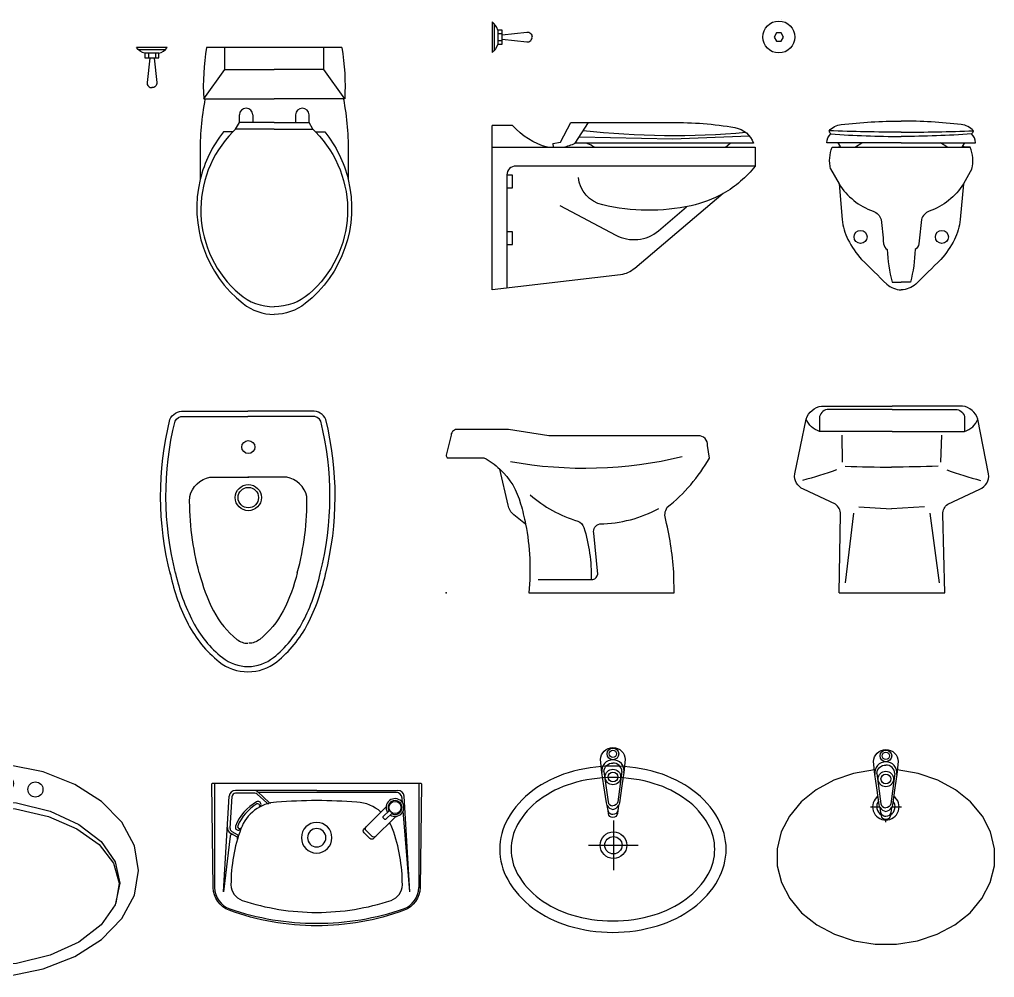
# Model space of a CAD drawing. Header units: metres. Extents: x 30 to 38.4, y 11.3 to 22.1.
# Drawn here: x 35.779 to 38.169, y 17.353 to 19.702 of the extents above; entities that cross this region are included whole.
import ezdxf
from ezdxf.enums import TextEntityAlignment as Align

# ---------------------------------------------------------------- set-up
doc = ezdxf.new("R2010")
doc.units = ezdxf.units.M
doc.header["$MEASUREMENT"] = 0
for name, color, linetype in [('ID-WC', 7, 'Continuous'), ('WC-DET', 8, 'Continuous'), ('WC-DET1', 8, 'Continuous'), ('WC-DET2', 15, 'Continuous'), ('WC-OUT', 7, 'Continuous'), ('WC-OUTL', 7, 'Continuous'), ('WC-SERIAL', 4, 'Continuous')]:
    doc.layers.add(name, color=color, linetype=linetype)
doc.styles.get("Standard").update_dxf_attribs({"font": 'arial.ttf'})

# ---------------------------------------------------------------- blocks, each defined once
blk = doc.blocks.new('C450S')
at = {"layer": 'WC-DET1'}
for p, q in [((0.204, 0.3799), (0.2367, 0.4305)), ((0.5832, 0.3799), (0.2325, 0.3799))]:
    blk.add_line(p, q, dxfattribs=at)
at = {"layer": 'WC-DET1', "color": 7}
for points in [[(0.0139, 0.6575), (0.0139, 0.6229)], [(0.0249, 0.635), (0.0249, 0.646)], [(0.2516, 0.37), (0.5721, 0.37)]]:
    blk.add_lwpolyline(points, dxfattribs=at)
at = {"layer": 'WC-DET1'}
for points in [[(0.6221, 0.4062, -0.050023), (0.2237, 0.4104, 1.562233)], [(0.645, 0.3242), (0.0585, 0.3242, 0.414214), (0.0366, 0.3023), (0.0366, 0.0249)], [(0.1665, 0.2273), (0.3033, 0.1549, 0.300834), (0.4083, 0.1651), (0.4765, 0.2245)]]:
    blk.add_lwpolyline(points, format="xyb", dxfattribs=at)
for points in [[(0.2141, 0.3955), (0.4419, 0.3906), (0.6307, 0.3978)], [(0, 0.37), (0.136, 0.37)]]:
    blk.add_lwpolyline(points, dxfattribs=at)
at = {"layer": 'WC-DET1', "color": 7}
blk.add_lwpolyline([(0.5667, 0.2565, -0.072907), (0.4878, 0.2268, -0.112168), (0.2712, 0.2287, -0.318088), (0.2115, 0.2964, -1.332947)], format="xyb", dxfattribs=at)
at = {"layer": 'WC-DET2'}
for points in [[(0.0051, 0.6731), (0.0051, 0.6073)], [(0.0139, 0.6493), (0.0249, 0.6493)], [(0.0139, 0.6317), (0.0249, 0.6317)], [(0.0372, 0.2709), (0.0505, 0.2709), (0.0505, 0.3018), (0.0366, 0.3018)], [(0.0372, 0.1322), (0.0505, 0.1322), (0.0505, 0.1631), (0.0366, 0.1631)]]:
    blk.add_lwpolyline(points, dxfattribs=at)
at = {"layer": 'WC-OUT'}
blk.add_lwpolyline([(0.1497, 0.37), (0.1749, 0.37)], dxfattribs=at)
at = {"layer": 'WC-OUTL'}
for p, q in [((0.1491, 0.3797), (0.1497, 0.37)), ((0.2325, 0.3799), (0.204, 0.3799)), ((0.6411, 0.3799), (0.5832, 0.3799))]:
    blk.add_line(p, q, dxfattribs=at)
for points in [[(0, 0.6778), (0, 0.6026)], [(0.0249, 0.646), (0.0249, 0.657), (0.0139, 0.6575)], [(0.0139, 0.6229), (0.0249, 0.6229), (0.0249, 0.635)], [(0, 0.0206), (0, 0.4237)], [(0.136, 0.37), (0.1497, 0.37)], [(0.1749, 0.37), (0.2516, 0.37)], [(0.5721, 0.37), (0.5832, 0.3799)]]:
    blk.add_lwpolyline(points, dxfattribs=at)
for points in [[(0.0139, 0.6575, 0.158381), (0, 0.6778, -2.932383)], [(0.0249, 0.6459), (0.0853, 0.6526, -0.482607), (0.0979, 0.6399, 0.547905)], [(0.0139, 0.6229, -0.158381), (0, 0.6026, 2.932383)], [(0.0249, 0.6351), (0.0853, 0.6284, 0.482607), (0.0979, 0.6411, -0.547905)], [(0.1491, 0.3797), (0.1676, 0.3828), (0.1933, 0.4305), (0.4398, 0.4305, -0.050028), (0.5951, 0.4184, -0.265084), (0.6411, 0.3799, 6.471575)], [(0.136, 0.37, -0.147467), (0.0505, 0.4237), (0, 0.4237)], [(0.1749, 0.37, 0.023005), (0.204, 0.3799, -0.201423)], [(0.2325, 0.3799, -0.098201), (0.2516, 0.37, -0.01756)], [(0.5721, 0.37), (0.645, 0.37), (0.645, 0.3242, -0.094765), (0.5667, 0.2565, -0.112168)], [(0.5667, 0.2565), (0.3498, 0.0733, -0.152678), (0.3149, 0.0577), (0, 0.0206)]]:
    blk.add_lwpolyline(points, format="xyb", dxfattribs=at)
at = {"layer": 'WC-SERIAL', "flags": 3}
blk.add_attdef('SERIAL', text='', height=0.0329, dxfattribs=at).set_placement((0.3225, 0.019), align=Align.TOP_CENTER)
blk = doc.blocks.new('C450P')
at = {"layer": 'WC-DET1'}
for p, q in [((-0.0853, -0.1833), (-0.0853, -0.165)), ((-0.0525, -0.165), (-0.0525, -0.1833)), ((0.0525, -0.165), (0.0525, -0.1833)), ((0.0853, -0.1833), (0.0853, -0.165)), ((-0.0945, -0.2001), (-0.0853, -0.1833)), ((-0.0525, -0.1833), (-0.0853, -0.1833)), ((0, -0.1833), (-0.0525, -0.1833)), ((0, -0.1833), (0.0525, -0.1833)), ((0.0525, -0.1833), (0.0853, -0.1833)), ((0.0945, -0.2001), (0.0853, -0.1833))]:
    blk.add_line(p, q, dxfattribs=at)
for points in [[(-0.1728, -0.126), (-0.1213, -0.054), (-0.1213, 0)], [(0.1728, -0.126), (0.1213, -0.054), (0.1213, 0)], [(-0.1213, -0.054), (0, -0.054)], [(0.1213, -0.054), (0, -0.054)]]:
    blk.add_lwpolyline(points, dxfattribs=at)
at = {"layer": 'WC-DET1', "color": 7}
for points in [[(-0.2826, -0.014), (-0.3172, -0.014)], [(-0.3051, -0.025), (-0.2941, -0.025)], [(-0.1696, -0.126), (0, -0.126)], [(0.1696, -0.126), (0, -0.126)]]:
    blk.add_lwpolyline(points, dxfattribs=at)
at = {"layer": 'WC-DET1'}
for points in [[(-0.1242, -0.2069, 0.11024), (-0.1814, -0.3235, 0.16845)], [(-0.1014, -0.2069), (-0.1242, -0.2069, 0.416606)], [(0.1014, -0.2069), (0.1242, -0.2069, -0.416606)], [(0.1242, -0.2069, -0.11024), (0.1814, -0.3235, -0.16845)]]:
    blk.add_lwpolyline(points, format="xyb", dxfattribs=at)
at = {"layer": 'WC-DET1', "color": 7}
for points in [[(-0.1014, -0.2069, 0.434217), (-0.0853, -0.604, 0.182634), (0, -0.6351, 2.693815)], [(-0.0945, -0.2001, 0.008985), (-0.1014, -0.2069, 0.182634)], [(0, -0.2001), (-0.0945, -0.2001, 0.008985)], [(0, -0.2001), (0.0945, -0.2001, -0.444938)], [(0.1014, -0.2069, -0.434217), (0.0853, -0.604, -0.182634), (0, -0.6351, -2.693815)], [(0.0945, -0.2001, -0.008985), (0.1014, -0.2069, -0.182634)]]:
    blk.add_lwpolyline(points, format="xyb", dxfattribs=at)
at = {"layer": 'WC-DET1'}
for centre in [(-0.0689, -0.165), (0.0689, -0.165)]:
    blk.add_arc(centre, 0.0164, 0, 180, dxfattribs=at)
at = {"layer": 'WC-DET2'}
for points in [[(-0.267, -0.0052), (-0.3328, -0.0052)], [(-0.3084, -0.014), (-0.3084, -0.025)], [(-0.2908, -0.014), (-0.2908, -0.025)]]:
    blk.add_lwpolyline(points, dxfattribs=at)
at = {"layer": 'WC-OUTL'}
for points in [[(0.1657, 0), (-0.1657, 0)], [(-0.2623, -0.0001), (-0.3375, -0.0001)], [(-0.3172, -0.014), (-0.3172, -0.025), (-0.3051, -0.025)], [(-0.2941, -0.025), (-0.2831, -0.025), (-0.2826, -0.014)]]:
    blk.add_lwpolyline(points, dxfattribs=at)
for points in [[(0.1657, 0, -0.056711), (0.1728, -0.126), (0.1696, -0.126)], [(-0.3172, -0.014, -0.158381), (-0.3375, -0.0001, 2.932383)], [(-0.2826, -0.014, 0.158381), (-0.2623, -0.0001, -2.932383)], [(-0.1657, 0, 0.056711), (-0.1728, -0.126), (-0.1696, -0.126)], [(-0.3051, -0.0256), (-0.3117, -0.0854, 0.482607), (-0.299, -0.098, -0.547905)], [(-0.2941, -0.0256), (-0.2875, -0.0854, -0.482607), (-0.3002, -0.098, 0.547905)], [(-0.1696, -0.1262, 0.052121), (-0.1814, -0.2634), (-0.1814, -0.3235, 0.14456)], [(0.1696, -0.1262, -0.052121), (0.1814, -0.2634), (0.1814, -0.3235, -0.14456)], [(-0.1814, -0.3235, 0.292914), (-0.0762, -0.6277, 0.16845), (0, -0.6541, 2.883082)], [(0.1814, -0.3235, -0.292914), (0.0762, -0.6277, -0.16845), (0, -0.6541, -2.883082)]]:
    blk.add_lwpolyline(points, format="xyb", dxfattribs=at)
at = {"layer": 'WC-SERIAL', "flags": 3}
blk.add_attdef('SERIAL', text='', height=0.0323, dxfattribs=at).set_placement((0.039, -0.3616), align=Align.TOP_CENTER)
blk = doc.blocks.new('C450F')
at = {"layer": 'WC-DET1'}
blk.add_lwpolyline([(-0.2883, 0.64), (-0.2942, 0.6501), (-0.3059, 0.6501), (-0.3117, 0.64), (-0.3059, 0.6299), (-0.2942, 0.6299)], close=True, dxfattribs=at)
for points in [[(0, 0.4065, -0.007438), (-0.1768, 0.41, -32.627345)], [(0, 0.4065, 0.007438), (0.1768, 0.41, 32.627345)], [(-0.1723, 0.4025, 0.017833), (0, 0.3963, -0.277067)], [(0.1723, 0.4025, -0.017833), (0, 0.3963, 0.277067)], [(-0.0963, 0.3808), (-0.155, 0.3808, -0.207348)], [(0.0963, 0.3808), (0.155, 0.3808, 0.207348)]]:
    blk.add_lwpolyline(points, format="xyb", dxfattribs=at)
at = {"layer": 'WC-DET1', "color": 7}
for points in [[(-0.1574, 0.37), (-0.1493, 0.37)], [(-0.1493, 0.3714), (-0.1485, 0.37)], [(-0.1493, 0.37), (-0.1134, 0.37)], [(0.1114, 0.37), (0.1485, 0.37)], [(0.1493, 0.3714), (0.1485, 0.37)], [(0.1485, 0.37), (0.1493, 0.37)], [(0.1493, 0.37), (0.1691, 0.37)]]:
    blk.add_lwpolyline(points, dxfattribs=at)
for points in [[(-0.1523, 0.28, 0.169688), (-0.0688, 0.213, -0.243626), (-0.0495, 0.1924, -0.001459), (-0.0431, 0.1333, 0.234118), (-0.0341, 0.1191, 0.054885), (-0.0225, 0.0391), (0, 0.0391)], [(0.1523, 0.28, -0.169688), (0.0688, 0.213, 0.243626), (0.0495, 0.1924, 0.001459), (0.0431, 0.1333, -0.234118), (0.0341, 0.1191, -0.054885), (0.0225, 0.0391), (0, 0.0391)]]:
    blk.add_lwpolyline(points, format="xyb", dxfattribs=at)
at = {"layer": 'WC-DET1'}
for centre in [(-0.0997, 0.15), (0.0997, 0.15)]:
    blk.add_circle(centre, 0.016, dxfattribs=at)
at = {"layer": 'WC-OUTL'}
for points in [[(-0.2923, 0.683, 0.00023), (-0.2923, 0.6827, 0.074953)], [(-0.1768, 0.41, -0.184346), (-0.1471, 0.4255, -0.027254), (0, 0.434, -0.356748)], [(0.1768, 0.41, 0.184346), (0.1471, 0.4255, 0.027254), (0, 0.434, 0.356748)], [(-0.155, 0.3808), (-0.1821, 0.3808, -0.228526), (-0.1723, 0.4025, -1.505932)], [(0.155, 0.3808), (0.1821, 0.3808, 0.228526), (0.1723, 0.4025, 1.505932)], [(-0.1731, 0.3167, -0.157934), (-0.1691, 0.37, 0.087525)], [(-0.1574, 0.37, 0.03577), (-0.1493, 0.3714)], [(-0.1121, 0.3708), (-0.1114, 0.37, -0.045134)], [(0, 0.3808), (-0.0963, 0.3808, -0.207348)], [(0, 0.3808), (0.0963, 0.3808, 0.207348)], [(0.1121, 0.3708), (0.1114, 0.37, 0.045134)], [(0.1731, 0.3167, 0.157934), (0.1691, 0.37, -0.087525), (0.1493, 0.3714)], [(-0.1731, 0.3167), (-0.1523, 0.28), (-0.1446, 0.1925, 0.096778), (-0.1305, 0.1436, 0.062862), (-0.0971, 0.0947, -0.003944), (-0.0354, 0.034, 0.169902), (0, 0.0201, 0.425904)], [(0.1731, 0.3167), (0.1523, 0.28), (0.1446, 0.1925, -0.096778), (0.1305, 0.1436, -0.062862), (0.0971, 0.0947, 0.003944), (0.0354, 0.034, -0.169902), (0, 0.0201, -0.425904)]]:
    blk.add_lwpolyline(points, format="xyb", dxfattribs=at)
for points in [[(-0.1691, 0.37), (-0.1574, 0.37)], [(-0.155, 0.3808), (-0.1493, 0.3714)], [(-0.1134, 0.37), (-0.1121, 0.3708)], [(-0.1134, 0.37), (0.1114, 0.37)], [(-0.1121, 0.3708), (-0.0963, 0.3808)], [(0.1121, 0.3708), (0.0963, 0.3808)], [(0.1134, 0.37), (0.1121, 0.3708)], [(0.155, 0.3808), (0.1493, 0.3714)]]:
    blk.add_lwpolyline(points, dxfattribs=at)
blk.add_circle((-0.3, 0.64), 0.0391, dxfattribs=at)
for centre, start, end in [((-0.166, 0.4113), 186.6564, 234.5642), ((0.166, 0.4113), 305.4358, 353.3436)]:
    blk.add_arc(centre, 0.0108, start, end, dxfattribs=at)
at = {"layer": 'WC-SERIAL', "flags": 3}
blk.add_attdef('SERIAL', text='', height=0.0331, dxfattribs=at).set_placement((-0.0818, 0.0184), align=Align.TOP_CENTER)
blk = doc.blocks.new('B436P')
at = {"layer": 'WC-DET1'}
for points in [[(-0.1773, -0.3973, -0.122747), (-0.1787, -0.0248, -0.319529), (-0.1576, -0.013), (0, -0.013)], [(0.1773, -0.3973, 0.122747), (0.1787, -0.0248, 0.319529), (0.1576, -0.013), (0, -0.013)], [(-0.1776, -0.396, 0.000605), (-0.1772, -0.3978, 0.066696), (-0.1348, -0.5159, 0.104946), (-0.0625, -0.604, 0.170368), (0, -0.626, 0.170368)], [(0, -0.626, 0.170368), (0.0625, -0.604, 0.104946), (0.1348, -0.5159, 0.066696), (0.1772, -0.3978, 0.000605), (0.1776, -0.396, 0.052839)]]:
    blk.add_lwpolyline(points, format="xyb", dxfattribs=at)
at = {"layer": 'WC-DET1', "color": 7}
for points in [[(-0.1427, -0.2093, -0.280382), (-0.093, -0.1616), (0.002, -0.1616)], [(0.1447, -0.2093, 0.280382), (0.095, -0.1616), (0, -0.1616)], [(-0.1191, -0.396, -0.070067), (-0.1427, -0.2093)], [(0.1211, -0.396, 0.070067), (0.1447, -0.2093)], [(-0.1191, -0.396, 0.060402), (-0.0842, -0.4897, 0.104946), (-0.0269, -0.5595, 0.170368), (0, -0.569, 0.170368)], [(0.1211, -0.396, -0.060402), (0.0862, -0.4897, -0.104946), (0.0289, -0.5595, -0.170368), (0.002, -0.569, -0.170368)]]:
    blk.add_lwpolyline(points, format="xyb", dxfattribs=at)
at = {"layer": 'WC-DET1'}
blk.add_circle((0.001, -0.212), 0.025, dxfattribs=at)
at = {"layer": 'WC-DET2'}
for centre, radius in [((0.001, -0.088), 0.016), ((0.001, -0.212), 0.032)]:
    blk.add_circle(centre, radius, dxfattribs=at)
at = {"layer": 'WC-OUTL'}
for points in [[(-0.1899, -0.4005, -0.123121), (-0.191, -0.0206, -0.325043), (-0.157, 0), (0, 0)], [(0.1899, -0.4005, 0.123121), (0.191, -0.0206, 0.325043), (0.157, 0), (0, 0)], [(-0.1908, -0.396, 0.001498), (-0.1899, -0.4005, 0.066696), (-0.1464, -0.5218, 0.104946), (-0.0707, -0.6142, 0.170368), (0, -0.639, 0.170368)], [(0, -0.639, 0.170368), (0.0707, -0.6142, 0.104946), (0.1464, -0.5218, 0.066696), (0.1899, -0.4005, 0.001498), (0.1908, -0.396, 0.052839)]]:
    blk.add_lwpolyline(points, format="xyb", dxfattribs=at)
at = {"layer": 'WC-SERIAL', "flags": 3}
blk.add_attdef('SERIAL', text='', height=0.0319, dxfattribs=at).set_placement((0, -0.3406), align=Align.TOP_CENTER)
blk = doc.blocks.new('B436S')
blk.add_point((0, 0))
at = {"layer": 'WC-DET1'}
for points in [[(0.1577, 0.322, 0.104236), (0.5787, 0.334, 8.427375)], [(0.2057, 0.24, 0.102991), (0.3227, 0.176, -0.243844), (0.3377, 0.16, -0.079062), (0.3557, 0.033, -117.632843)], [(0.2257, 0.033), (0.3597, 0.033, 0.358765), (0.3717, 0.046), (0.3617, 0.1464, -0.396861), (0.3767, 0.169, 0.121248), (0.5217, 0.207, 3.935818)]]:
    blk.add_lwpolyline(points, format="xyb", dxfattribs=at)
at = {"layer": 'WC-DET1', "color": 7}
blk.add_lwpolyline([(0.1315, 0.3035, -0.141949), (0.1827, 0.218, -0.022188), (0.1947, 0.1685, -19.92418)], format="xyb", dxfattribs=at)
at = {"layer": 'WC-OUTL'}
for points in [[(0.2027, 0), (0.5587, 0), (0.5584, 0.0423, 0.045938), (0.5385, 0.178, -0.223705), (0.5417, 0.2097, 0.097866), (0.6453, 0.3303), (0.6405, 0.361, 0.459182), (0.6177, 0.385), (0.2517, 0.385), (0.1528, 0.4006), (0.0297, 0.4006, 0.446147), (0.0122, 0.3864), (0, 0.3376, 0.205637), (0.0027, 0.331), (0.0927, 0.331, -0.066647), (0.1315, 0.3035, -0.096187)], [(0.1947, 0.1685), (0.1657, 0.191, -0.154678), (0.1517, 0.215), (0.1315, 0.3035)], [(0.1947, 0.1685, -0.073841), (0.2027, 0, -19.92418)]]:
    blk.add_lwpolyline(points, format="xyb", dxfattribs=at)
at = {"layer": 'WC-SERIAL', "flags": 3}
blk.add_attdef('SERIAL', text='', height=0.0236, dxfattribs=at).set_placement((0.3226, -0.0373), align=Align.TOP_CENTER)
blk = doc.blocks.new('B906F')
at = {"layer": 'WC-DET1', "color": 7}
for points in [[(0, 0.3958), (-0.1775, 0.3958, -0.238493), (-0.2105, 0.426, 5.467815)], [(0, 0.3958), (0.1775, 0.3958, 0.238493), (0.2105, 0.426, -5.467815)]]:
    blk.add_lwpolyline(points, format="xyb", dxfattribs=at)
at = {"layer": 'WC-DET1'}
for points in [[(-0.1215, 0.3204), (-0.122, 0.3866)], [(0.1195, 0.3204), (0.122, 0.3866)], [(-0.0945, 0.1954), (-0.1153, 0.0246)], [(-0.0815, 0.2112), (-0.001, 0.206)], [(0.0794, 0.2112), (-0.001, 0.206)], [(0.0925, 0.1954), (0.1153, 0.0246)]]:
    blk.add_lwpolyline(points, dxfattribs=at)
for points in [[(-0.1365, 0.3014, -0.020132), (-0.2191, 0.2755, 7.544287)], [(-0.1147, 0.3103, 0.00816), (-0.001, 0.3082, 68.249585)], [(0.1127, 0.3103, -0.00816), (-0.001, 0.3082, -68.249585)], [(0.1345, 0.3014, 0.020132), (0.2171, 0.2755, -7.544287)]]:
    blk.add_lwpolyline(points, format="xyb", dxfattribs=at)
at = {"layer": 'WC-DET2'}
for points in [[(0, 0.4496), (-0.1555, 0.4496, 0.352543), (-0.1775, 0.432), (-0.1775, 0.396)], [(0, 0.4496), (0.1555, 0.4496, -0.352543), (0.1775, 0.432), (0.1775, 0.396)]]:
    blk.add_lwpolyline(points, format="xyb", dxfattribs=at)
at = {"layer": 'WC-OUTL'}
for points in [[(-0.1295, 0), (-0.1262, 0.1927, 0.233022), (-0.1385, 0.2174), (-0.217, 0.2544, -0.354305), (-0.2385, 0.2914), (-0.2105, 0.426, -0.278822), (-0.1725, 0.458), (0, 0.458)], [(0.1295, 0), (0.1241, 0.1927, -0.233022), (0.1365, 0.2174), (0.2149, 0.2544, 0.354305), (0.2365, 0.2914), (0.2105, 0.426, 0.278822), (0.1725, 0.458), (0, 0.458)]]:
    blk.add_lwpolyline(points, format="xyb", dxfattribs=at)
blk.add_lwpolyline([(-0.1295, 0), (0.1295, 0)], dxfattribs=at)
at = {"layer": 'WC-SERIAL', "flags": 3}
blk.add_attdef('SERIAL', text='', height=0.0229, dxfattribs=at).set_placement((-0.001, -0.0011), align=Align.TOP_CENTER)
blk = doc.blocks.new('A$C712032CF')
at = {"layer": 'WC-DET1'}
for p, q in [((0.007, 0.35), (0.007, 0.0929)), ((0.507, 0.35), (0.507, 0.0929)), ((0.0287, 0.0832), (0.0428, 0.3179)), ((0.0451, 0.2386), (0.0498, 0.3175)), ((0.257, 0.332), (0.0578, 0.332)), ((0.1058, 0.325), (0.0578, 0.325)), ((0.1112, 0.3229), (0.1347, 0.3013)), ((0.113, 0.3281), (0.1406, 0.3027)), ((0.4518, 0.327), (0.1141, 0.327)), ((0.257, 0.332), (0.4562, 0.332)), ((0.4677, 0.3015), (0.4667, 0.3132)), ((0.4853, 0.0832), (0.4712, 0.3179)), ((0.4272, 0.2915), (0.3732, 0.2375)), ((0.4506, 0.2682), (0.3965, 0.2141)), ((0.4853, 0.0832), (0.4693, 0.2816)), ((0.0448, 0.2198), (0.0287, 0.0832)), ((0.0457, 0.2274), (0.0607, 0.2187)), ((0.0491, 0.2312), (0.0622, 0.2236))]:
    blk.add_line(p, q, dxfattribs=at)
for points in [[(0.4418, 0.2764), (0.4268, 0.2614, -0.414214), (0.4235, 0.2614), (0.4203, 0.2647, -0.414214), (0.4203, 0.2679), (0.4353, 0.2829)], [(0.4017, 0.2194, -0.414214), (0.3927, 0.2194), (0.3855, 0.2265), (0.3784, 0.2337, -0.414214), (0.3784, 0.2427)], [(0.3965, 0.2141, -0.414214), (0.3875, 0.2141), (0.3803, 0.2213), (0.3732, 0.2284, -0.414214), (0.3732, 0.2375)]]:
    blk.add_lwpolyline(points, format="xyb", dxfattribs=at)
blk.add_circle((0.449, 0.29), 0.015, dxfattribs=at)
for centre, radius, start, end in [((0.0578, 0.317), 0.015, 90, 176.5501), ((0.0578, 0.317), 0.008, 90, 176.5501), ((0.1029, 0.317), 0.015, 47.5081, 90), ((0.1058, 0.317), 0.008, 47.5081, 90), ((0.449, 0.29), 0.0219, 236.8667, 212.6583), ((0.4518, 0.312), 0.015, 4.6212, 90), ((0.4562, 0.317), 0.015, 3.4499, 90), ((0.1655, 0.2034), 0.115, 119.1249, 158.9278), ((0.1655, 0.2034), 0.11, 119.974, 157.8804), ((0.1133, 0.2976), 0.00734, 298.884, 120.9504), ((0.113, 0.2945), 0.00483, 299.8578, 119.974), ((0.1381, 0.305), 0.005, 227.5081, 284.9221), ((0.144, 0.3064), 0.005, 227.5081, 281.6214), ((0.449, 0.29), 0.0173, 240.0827, 209.23), ((0.0532, 0.2404), 0.015, 176.5501, 239.9947), ((0.0649, 0.2419), 0.0073, 157.239, 339.7253), ((0.0681, 0.243), 0.0048, 157.8804, 337.9006), ((0.257, 0.216), 0.0375, 90, 270), ((0.257, 0.216), 0.0375, 270, 90), ((0.0498, 0.2192), 0.005, 59.9947, 173.2749), ((0.0531, 0.2381), 0.008, 176.5501, 239.9947), ((0.0582, 0.2143), 0.005, 343.7163, 59.9947), ((0.0597, 0.2193), 0.005, 342.9893, 59.9947), ((0.257, 0.216), 0.0225, 90, 270), ((0.257, 0.216), 0.0225, 270, 90), ((0.0635, 0.0945), 0.0565, 180.7821, 249.7803), ((0.4505, 0.0945), 0.0565, 290.2197, 359.2179), ((0.257, 0.6662), 0.66, 251.1623, 270), ((0.257, 0.6662), 0.66, 270, 288.8377)]:
    blk.add_arc(centre, radius, start, end, dxfattribs=at)
at = {"layer": 'WC-DET1', "color": 7}
for centre, radius, start, end in [((0.1652, 0.2036), 0.1, 94.015, 159.961), ((0.2632, -1.193), 1.5, 90.2363, 94.015), ((0.2508, -1.193), 1.5, 85.985, 89.7637), ((0.3488, 0.2036), 0.1, 48.8916, 85.985), ((0.3488, 0.2036), 0.1, 20.039, 29.7883), ((0.447, 0.1008), 0.4, 159.961, 180.0563), ((0.067, 0.1008), 0.4, 359.9437, 20.039), ((0.087, 0.1005), 0.04, 180, 251.6504), ((0.427, 0.1005), 0.04, 288.3496, 0), ((0.257, 0.613), 0.58, 251.6504, 270), ((0.257, 0.613), 0.58, 270, 288.3496)]:
    blk.add_arc(centre, radius, start, end, dxfattribs=at)
at = {"layer": 'WC-OUT'}
blk.add_lwpolyline([(0.0427, 0.0382, -0.310499), (0.0035, 0.0937), (0, 0.347, -0.418217), (0.003, 0.35), (0.257, 0.35), (0.511, 0.35, -0.418217), (0.514, 0.347), (0.5105, 0.0937, -0.310499), (0.4713, 0.0382, -0.088455), (0.257, 0, -0.088455)], format="xyb", close=True, dxfattribs=at)
blk = doc.blocks.new('basin')
at = {"layer": 'WC-DET', "color": 7}
for points in [[(-0.0133, 0.0854), (-0.0153, 0.0974, -0.090943), (-0.0173, 0.1037), (-0.0233, 0.1453), (-0.0283, 0.1783), (-0.0315, 0.2097, -0.413838), (-0.0013, 0.2392, -0.413838), (0.0289, 0.2097), (0.0257, 0.1783), (0.0207, 0.1453), (0.0147, 0.1037, -0.090943), (0.0127, 0.0974), (0.0107, 0.0854, -0.482882)], [(0.0257, 0.1783, 0.462811), (-0.0013, 0.2093, 0.462811), (-0.0283, 0.1783)], [(0.0107, 0.0854), (0.0097, 0.0779, -0.409667), (-0.0013, 0.0679, -0.409667), (-0.0123, 0.0779), (-0.0133, 0.0854)]]:
    blk.add_lwpolyline(points, format="xyb", dxfattribs=at)
at = {"layer": 'WC-DET'}
blk.add_circle((-0.0013, 0.2238), 0.0143, dxfattribs=at)
at = {"layer": 'WC-DET1'}
for p, q in [((0, 0.0609), (0, -0.0609)), ((-0.0609, 0), (0.0609, 0))]:
    blk.add_line(p, q, dxfattribs=at)
for points in [[(-0.0233, 0.1803, -0.414214), (-0.0013, 0.2013, -0.685598)], [(0.0207, 0.1803, 0.414214), (-0.0013, 0.2013, 0.685598)], [(-0.0233, 0.1803), (-0.0133, 0.1067, 0.389882), (-0.0013, 0.0967, 1.391857)], [(0.0207, 0.1803), (0.0107, 0.1067, -0.389882), (-0.0013, 0.0967, -1.391857)], [(0.0107, 0.0854, -0.389882), (-0.0013, 0.0754, -0.230616), (-0.0106, 0.0794, -0.146126), (-0.0133, 0.0854)]]:
    blk.add_lwpolyline(points, format="xyb", dxfattribs=at)
at = {"layer": 'WC-DET1', "color": 7}
blk.add_lwpolyline([(-0.0013, 0.1659, 0.073945), (-0.1028, 0.1508, 0.084725), (-0.181, 0.1116, 0.106354), (-0.2349, 0.0508, 0.12912), (-0.2509, -0.01, 0.12912), (-0.2349, -0.0707, 0.106354), (-0.181, -0.1315, 0.084725), (-0.1028, -0.1707, 0.073945), (-0.0013, -0.1858, 0.073945), (0.1002, -0.1707, 0.084725), (0.1784, -0.1315, 0.106354), (0.2323, -0.0707, 0.12912), (0.2483, -0.01, 0.12912), (0.2323, 0.0508, 0.106354), (0.1784, 0.1116, 0.084725), (0.1002, 0.1508, 0.073945)], format="xyb", close=True, dxfattribs=at)
blk.add_lwpolyline([(-0.0153, 0.0974, 0.245866), (-0.0013, 0.0877, 0.245866), (0.0127, 0.0974)], format="xyb", dxfattribs=at)
at = {"layer": 'WC-DET1'}
for centre, radius in [((-0.0013, 0.2238), 0.0089), ((-0.0013, 0.1673), 0.019), ((-0.0013, 0.1673), 0.012), ((0, 0), 0.0327), ((0, 0), 0.0212)]:
    blk.add_circle(centre, radius, dxfattribs=at)
at = {"layer": 'WC-OUTL'}
blk.add_lwpolyline([(-0.0013, 0.1938, 0.073945), (-0.1109, 0.1775, 0.084725), (-0.1975, 0.1341, 0.106354), (-0.2592, 0.0645, 0.12912), (-0.2788, -0.01, 0.12912), (-0.2592, -0.0844, 0.106354), (-0.1975, -0.154, 0.084725), (-0.1109, -0.1974, 0.073945), (-0.0013, -0.2137, 0.073945), (0.1083, -0.1974, 0.084725), (0.1949, -0.154, 0.106354), (0.2566, -0.0844, 0.12912), (0.2762, -0.01, 0.12912), (0.2566, 0.0645, 0.106354), (0.1949, 0.1341, 0.084725), (0.1083, 0.1775, 0.073945)], format="xyb", close=True, dxfattribs=at)
blk = doc.blocks.new('A$C2BA3536F')
at = {"layer": 'WC-DET1'}
for p, q in [((0.3687, 0.4613), (0.3687, 0.3849)), ((0.4017, 0.4613), (0.4017, 0.3849))]:
    blk.add_line(p, q, dxfattribs=at)
for points in [[(0.3897, 0.4609), (0.3897, 0.4397, -0.414214), (0.3874, 0.4374), (0.3828, 0.4374, -0.414214), (0.3805, 0.4397), (0.3805, 0.4609)], [(0.4017, 0.3923, -0.414214), (0.3953, 0.3859), (0.3852, 0.3859), (0.3751, 0.3859, -0.414214), (0.3687, 0.3923)], [(0.4017, 0.3849, -0.414214), (0.3953, 0.3785), (0.3852, 0.3785), (0.3751, 0.3785, -0.414214), (0.3687, 0.3849)]]:
    blk.add_lwpolyline(points, format="xyb", dxfattribs=at)
at = {"layer": 'WC-DET1', "color": 7, "linetype": 'Continuous'}
for points in [[(0.3687, 0.4337, 0), (0.2968, 0.4281, 0), (0.2144, 0.4077, 0), (0.1436, 0.3753, 0), (0.0893, 0.3331, 0), (0.0552, 0.2839, 0), (0.0435, 0.2311, 0), (0.0552, 0.1784, 0), (0.0893, 0.1292, 0), (0.1436, 0.087, 0), (0.2144, 0.0545, 0), (0.2968, 0.0342, 0), (0.3852, 0.0272, 0)], [(0.4017, 0.4337, 0), (0.4736, 0.4281, 0), (0.556, 0.4077, 0), (0.6267, 0.3753, 0), (0.681, 0.3331, 0), (0.7152, 0.2839, 0), (0.7268, 0.2311, 0), (0.7152, 0.1784, 0), (0.681, 0.1292, 0), (0.6267, 0.087, 0), (0.556, 0.0545, 0), (0.4736, 0.0342, 0), (0.3852, 0.0272, 0)]]:
    blk.add_polyline3d(points, dxfattribs=at)
at = {"layer": 'WC-DET1', "linetype": 'Continuous'}
for points in [[(0.3687, 0.419, 0), (0.2988, 0.4136, 0), (0.2181, 0.3947, 0), (0.1484, 0.3648, 0), (0.0943, 0.3259, 0), (0.0591, 0.2804, 0), (0.0452, 0.2314, 0), (0.0536, 0.182, 0)], [(0.4017, 0.419, 0), (0.4716, 0.4136, 0), (0.5522, 0.3947, 0), (0.6219, 0.3648, 0), (0.6761, 0.3259, 0), (0.7112, 0.2804, 0), (0.7251, 0.2314, 0), (0.7167, 0.182, 0)]]:
    blk.add_polyline3d(points, dxfattribs=at)
at = {"layer": 'WC-DET1'}
for centre, radius in [((0.2504, 0.4609), 0.0185), ((0.3168, 0.4756), 0.013), ((0.3852, 0.4757), 0.0153), ((0.4535, 0.4756), 0.013), ((0.52, 0.4609), 0.0185), ((0.3852, 0.2634), 0.0289), ((0.3852, 0.2634), 0.024)]:
    blk.add_circle(centre, radius, dxfattribs=at)
for centre, radius, start, end in [((0.3852, 0.4756), 0.0219, 281.8667, 257.6583), ((0.3852, 0.4757), 0.0173, 285.0827, 254.23)]:
    blk.add_arc(centre, radius, start, end, dxfattribs=at)
at = {"layer": 'WC-OUT', "linetype": 'Continuous'}
blk.add_polyline3d([(0.773, 0.2625, 0), (0.7625, 0.3231, 0), (0.7317, 0.3805, 0), (0.6822, 0.4315, 0), (0.6167, 0.4734, 0), (0.5388, 0.5039, 0), (0.4525, 0.5214, 0), (0.3626, 0.525, 0), (0.2739, 0.5144, 0), (0.1913, 0.4902, 0), (0.1191, 0.4537, 0), (0.0612, 0.407, 0), (0.0208, 0.3524, 0), (0, 0.293, 0), (0, 0.232, 0), (0.0208, 0.1726, 0), (0.0612, 0.118, 0), (0.1191, 0.0712, 0), (0.1913, 0.0348, 0), (0.2739, 0.0106, 0), (0.3626, 0, 0), (0.4525, 0.0035, 0), (0.5388, 0.0211, 0), (0.6167, 0.0516, 0), (0.6822, 0.0935, 0), (0.7317, 0.1445, 0), (0.7625, 0.2019, 0), (0.773, 0.2625, 0)], dxfattribs=at)
blk = doc.blocks.new('ACC-02')
at = {"layer": 'ID-WC', "color": 8}
for p, q in [((-0.038, -0.0684), (-0.0147, -0.0684)), ((0.0147, -0.0684), (0.038, -0.0684))]:
    blk.add_line(p, q, dxfattribs=at)
at = {"layer": 'ID-WC'}
blk.add_line((0, -0.1063), (0, -0.0994), dxfattribs=at)
at = {"layer": 'ID-WC', "color": 7}
for points in [[(-0.012, -0.0819), (-0.014, -0.0699, -0.090943), (-0.016, -0.0636), (-0.022, -0.022), (-0.027, 0.011), (-0.0302, 0.0424, -0.413838), (0, 0.0719, -0.413838), (0.0302, 0.0424), (0.027, 0.011), (0.022, -0.022), (0.016, -0.0636, -0.090943), (0.014, -0.0699), (0.012, -0.0819, -0.482882)], [(0.027, 0.011, 0.462811), (0, 0.042, 0.462811), (-0.027, 0.011)], [(-0.014, -0.0699, 0.245866), (0, -0.0796, 0.245866), (0.014, -0.0699)], [(0.012, -0.0819), (0.011, -0.0894, -0.409667), (0, -0.0994, -0.409667), (-0.011, -0.0894), (-0.012, -0.0819)]]:
    blk.add_lwpolyline(points, format="xyb", dxfattribs=at)
at = {"layer": 'ID-WC'}
for points in [[(-0.022, 0.013, -0.414214), (0, 0.034, -0.685598)], [(0.022, 0.013, 0.414214), (0, 0.034, 0.685598)], [(-0.022, 0.013), (-0.012, -0.0606, 0.389882), (0, -0.0706, 1.391857)], [(0.022, 0.013), (0.012, -0.0606, -0.389882), (0, -0.0706, -1.391857)], [(0.012, -0.0819, -0.389882), (0, -0.0919, -0.230616), (-0.0093, -0.0879, -0.146126), (-0.012, -0.0819)]]:
    blk.add_lwpolyline(points, format="xyb", dxfattribs=at)
at = {"layer": 'ID-WC', "flags": 128}
blk.add_lwpolyline([(-0.0281, 0.022), (-0.0794, 0.0136), (-0.1276, -0.0027), (-0.1709, -0.0263), (-0.2077, -0.0561), (-0.2365, -0.0911), (-0.2563, -0.1299), (-0.2663, -0.1711), (-0.2661, -0.2131), (-0.2557, -0.2542), (-0.2356, -0.293), (-0.2064, -0.3278), (-0.1694, -0.3574), (-0.1258, -0.3807), (-0.0775, -0.3967), (-0.0262, -0.4049), (0.0262, -0.4049), (0.0775, -0.3967), (0.1258, -0.3807), (0.1694, -0.3574), (0.2064, -0.3278), (0.2356, -0.293), (0.2557, -0.2542), (0.2661, -0.2131), (0.2663, -0.1711), (0.2563, -0.1299), (0.2365, -0.0911), (0.2077, -0.0561), (0.1709, -0.0263), (0.1276, -0.0027), (0.0794, 0.0136), (0.0281, 0.022)], dxfattribs=at)
at = {"layer": 'ID-WC'}
blk.add_circle((0, 0.0565), 0.0143, dxfattribs=at)
at = {"layer": 'ID-WC', "color": 8}
for centre, radius in [((0, 0.0565), 0.0089), ((0, 0), 0.019), ((0, 0), 0.012)]:
    blk.add_circle(centre, radius, dxfattribs=at)
for radius, start, end in [(0.0325, 125.9977, 54.0023), (0.0225, 140.5417, 240.1456), (0.0225, 299.8544, 39.4583)]:
    blk.add_arc((0, -0.0684), radius, start, end, dxfattribs=at)

msp = doc.modelspace()

# ---------------------------------------------------------------- block references
at = {"layer": 'ID-WC'}
for name, p in [('C450S', (36.9372, 19.0182)), ('C450F', (37.94, 19.0186)), ('C450P', (36.4033, 19.6327)), ('B436P', (36.3389, 18.7415)), ('B906F', (37.9175, 18.2961)), ('B436S', (36.8246, 18.2961)), ('basin', (37.2347, 17.6775)), ('ACC-02', (37.9023, 17.8399))]:
    msp.add_blockref(name, p, dxfattribs=at)
at = {"layer": 'ID-WC', "color": 4}
for name, p in [('A$C2BA3536F', (35.2981, 17.3532)), ('A$C712032CF', (36.2504, 17.4798))]:
    msp.add_blockref(name, p, dxfattribs=at)

doc.saveas('drawing.dxf')
